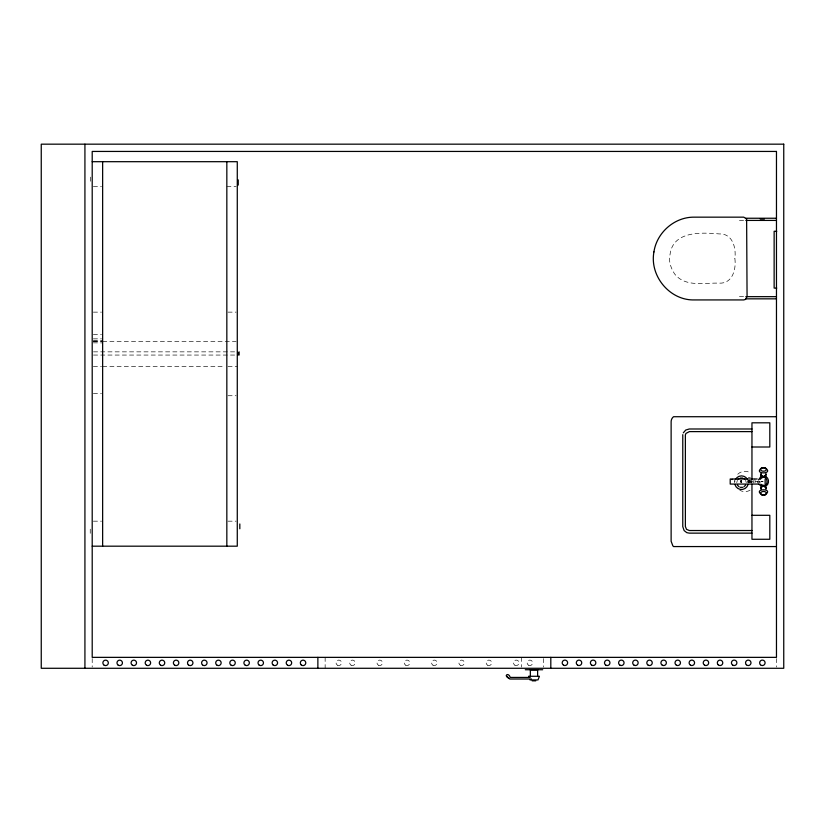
<?xml version="1.0" encoding="UTF-8"?>
<svg xmlns="http://www.w3.org/2000/svg" width="825" height="825" viewBox="0 0 825 825"><rect width="100%" height="100%" fill="white"/><g stroke="black" fill="none" stroke-linecap="round" stroke-linejoin="round"><path stroke-width="0.62" stroke-dasharray="4.12 3.09" d="M748.162 482.976L748.203 480.903L751.266 480.996L751.224 482.027M748.182 482.707L748.213 480.923M751.214 483.048L751.245 481.903L748.192 481.841M748.368 481.635L748.368 480.707L751.42 480.769L751.389 482.749M748.327 477.582L750.42 477.262M736.735 482.687L737.375 480.294M93.369 186.697L101.485 186.697M226.834 186.697L236.115 186.697M739.447 220.419L744.552 220.419M739.447 296.66L744.552 296.66M93.369 312.139L101.485 312.139M227.999 312.139L236.115 312.139M93.369 334.486L101.485 334.486M93.369 338.848L101.485 338.848M93.369 340.88L102.64 340.88M93.369 341.045L102.64 341.045M93.369 341.426L101.485 341.426M102.64 341.426L236.115 341.426M93.369 342.839L102.64 342.901M93.493 351.852L236.548 351.852M93.493 355.059L236.548 355.059M93.369 366.444L101.485 366.444M102.64 366.444L224.276 366.444M227.999 366.444L237.28 366.444M93.369 393.669L101.485 393.669M227.999 395.732L236.115 395.732M761.166 481.614L763.104 481.614L760.227 481.542M93.369 521.173L101.485 521.173M227.999 521.173L236.115 521.173M748.285 481.274L758.113 481.491M751.4 481.676L748.347 481.614L748.337 482.677A6.806 6.806 0 0 0 748.069 480.913M748.327 482.501L751.379 482.573M745.625 480.294L746.264 482.687M760.021 482.986L759.794 481.192M757.484 482.986L757.257 481.192M759.681 481.377L759.815 482.429M758.319 481.346L758.495 482.759M776.469 658.577L776.469 667.064M753.38 480.552L753.38 483.068M751.957 480.418L751.957 483.089M543.531 658.577L543.531 667.064M521.689 657.36L521.689 667.064M325.143 657.36L325.143 668.281M92.204 658.577L92.204 667.064M90.637 177.117L90.637 183.944M90.245 529.186L90.245 534.796M741.788 482.274A3.259 3.259 0 0 1 741.788 480.593M748.069 480.583A3.259 3.259 0 0 1 748.069 482.274M741.592 482.254A3.259 3.259 0 0 1 741.592 480.562M747.883 480.562A3.259 3.259 0 0 1 747.883 482.243M748.564 480.459A3.754 3.754 0 0 1 748.564 482.408M741.293 482.408A3.754 3.754 0 0 1 741.293 480.459M754.751 478.799A10.178 10.178 0 0 1 754.751 484.069M750.018 490.246A10.178 10.178 0 0 1 739.839 490.246M734.755 481.429A10.178 10.178 0 0 1 735.106 478.799M737.736 474.241A10.178 10.178 0 0 1 750.018 472.622M734.693 482.687A6.806 6.806 0 0 1 734.92 480.913M734.869 258.545C736.302 269.146 732.579 283.759 719.328 283.15C704.447 282.573 685.327 287.574 674.592 273.9C670.942 268.259 668.353 261.205 670.044 254.471C673.025 230.67 701.642 232.444 719.328 233.929C732.579 233.32 736.302 247.933 734.869 258.545M351.079 665.187A2.733 2.733 0 0 0 355.173 662.826A2.733 2.733 0 0 0 351.079 660.454A2.733 2.733 0 0 0 351.079 665.187M378.376 665.187A2.733 2.733 0 0 0 382.47 662.826A2.733 2.733 0 0 0 378.376 660.454A2.733 2.733 0 0 0 378.376 665.187M405.673 665.187A2.733 2.733 0 0 0 409.767 662.826A2.733 2.733 0 0 0 405.673 660.454A2.733 2.733 0 0 0 405.673 665.187M432.97 665.187A2.733 2.733 0 0 0 437.064 662.826A2.733 2.733 0 0 0 432.97 660.454A2.733 2.733 0 0 0 432.97 665.187M460.267 665.187A2.733 2.733 0 0 0 464.362 662.826A2.733 2.733 0 0 0 460.267 660.454A2.733 2.733 0 0 0 460.267 665.187M487.565 665.187A2.733 2.733 0 0 0 491.659 662.826A2.733 2.733 0 0 0 487.565 660.454A2.733 2.733 0 0 0 487.565 665.187M514.862 665.187A2.733 2.733 0 0 0 518.966 662.826A2.733 2.733 0 0 0 514.862 660.454A2.733 2.733 0 0 0 514.862 665.187M528.516 665.187A2.733 2.733 0 0 0 532.61 662.826A2.733 2.733 0 0 0 528.516 660.454A2.733 2.733 0 0 0 528.516 665.187M337.435 665.187A2.733 2.733 0 0 0 341.529 662.826A2.733 2.733 0 0 0 337.435 660.454A2.733 2.733 0 0 0 337.435 665.187M740.912 480.356A4.073 4.073 0 0 0 740.912 482.47A4.073 4.073 0 0 1 740.974 480.367M748.77 482.47A4.073 4.073 0 0 0 748.77 480.356A4.073 4.073 0 0 1 748.832 482.47"/><path stroke-width="1.24" d="M530.341 676.283L530.341 669.921L537.601 669.921M537.622 676.283L537.622 669.921M682.78 434.651L682.77 526.597L684.121 530.578L686.782 532.641L689.277 533.136L751.957 533.136M761.042 474.097L761.042 475.025M761.042 487.657L761.042 488.586M766.033 474.561L764.146 476.303M758.495 479.944L760.877 476.633M683.306 432.847L685.73 430.042L689.277 428.99L751.957 428.99M760.98 473.602C758.99 477.52 768.137 477.386 765.951 473.529M766.002 489.081C767.993 485.162 758.845 485.286 761.032 489.142M760.196 479.356C767.848 470.879 770.303 490.318 760.794 484.244M745.625 485.079L743.882 486.843M765.528 494.608C769.178 490.328 757.649 490.524 761.527 494.67M761.289 487.224L762.836 486.379M765.992 486.069C769.343 484.058 769.343 478.644 765.992 476.633M738.127 479.294L739.118 478.541M761.692 476.365C759.072 477.469 767.92 477.427 765.291 476.407M765.291 486.276C767.714 485.162 760.268 485.471 761.289 486.049M762.032 467.744C751.75 474.746 775.459 474.437 764.857 467.713M764.95 494.928C775.232 487.936 751.523 488.245 762.125 494.969M765.559 494.68L761.537 494.732M760.217 219.017L764.404 219.017M740.262 478.057L742.727 478.057M742.727 487.317L740.262 487.317M762.393 467.703L764.476 467.682M764.589 494.969L762.506 495M732.064 479.449L732.548 479.438M92.204 161.69L237.28 161.69L237.28 546.181L92.204 546.181M745.831 218.243L776.469 218.243M745.831 220.419L776.469 220.419M776.748 231.278L774.139 231.278L774.139 288.09L776.748 288.09M745.831 296.66L776.469 296.66M745.831 298.836L776.469 298.836M775.84 416.718L673.54 416.718A6.528 6.528 0 0 0 671.127 421.792L671.127 541.262L672.86 545.861L673.582 546.562L775.84 546.562M751.957 431.609L689.37 431.609L685.946 433.434L685.369 434.93L685.369 526.515L686.513 529.372L689.36 530.527L751.957 530.527M751.957 447.006L769.808 447.006L769.808 422.812L751.957 422.812L751.957 479.222M757.195 478.995L730.208 478.995L730.208 484.069L758.856 484.069M751.957 515.305L769.808 515.305L769.808 539.272L751.957 539.272L751.957 484.275M525.278 669.735L542.675 669.735M528.536 676.283L539.426 676.283L538.003 679.924L529.959 679.924M530.248 677.428L510.293 677.428C508.468 671.787 503.126 675.654 509.087 678.459A1.898 1.898 0 0 0 510.427 679.016L531.496 679.016M532.166 680.831L535.786 680.831M765.445 467.94L761.423 467.992C757.824 472.385 769.302 472.158 765.456 468.012M762.836 476.303L761.289 475.458M764.146 486.379L766.033 488.122M743.882 478.541L744.872 479.294M739.118 486.843L737.375 485.079M760.877 486.069L759 484.069M506.375 675.757L509.169 678.542M765.136 478.995L765.136 484.069M550.811 657.36L550.811 668.281M317.873 657.36L317.873 668.281M239.817 523.968L239.817 528.784M239.126 351.852L239.126 355.059M238.25 179.871L238.25 185.089M238.054 352.316L238.054 355.132M226.834 161.69L226.834 546.181M102.64 161.69L102.64 546.181M84.923 144.169L84.923 668.281M748.069 484.461A6.806 6.806 0 0 1 734.92 484.461M735.611 479.273A6.806 6.806 0 0 1 747.388 479.273M653.936 251.914C649.419 275.849 669.653 300.506 694.176 299.929L743.758 299.929L745.522 299.403L747.068 296.567L746.625 218.965L743.758 217.161L694.176 217.161C674.551 216.913 656.741 232.588 653.936 251.914M783.75 144.169L41.25 144.169L41.25 668.281L783.75 668.281L783.75 144.169M776.469 151.439L92.204 151.439L92.204 657.36L776.469 657.36L776.469 151.439M563.547 665.187A2.733 2.733 0 0 0 567.641 662.826A2.733 2.733 0 0 0 563.547 660.454A2.733 2.733 0 0 0 563.547 665.187M577.655 665.187A2.733 2.733 0 0 0 581.749 662.826A2.733 2.733 0 0 0 577.655 660.454A2.733 2.733 0 0 0 577.655 665.187M591.752 665.187A2.733 2.733 0 0 0 595.846 662.826A2.733 2.733 0 0 0 591.752 660.454A2.733 2.733 0 0 0 591.752 665.187M605.859 665.187A2.733 2.733 0 0 0 609.953 662.826A2.733 2.733 0 0 0 605.859 660.454A2.733 2.733 0 0 0 605.859 665.187M619.967 665.187A2.733 2.733 0 0 0 624.061 662.826A2.733 2.733 0 0 0 619.967 660.454A2.733 2.733 0 0 0 619.967 665.187M634.064 665.187A2.733 2.733 0 0 0 638.158 662.826A2.733 2.733 0 0 0 634.064 660.454A2.733 2.733 0 0 0 634.064 665.187M648.172 665.187A2.733 2.733 0 0 0 652.266 662.826A2.733 2.733 0 0 0 648.172 660.454A2.733 2.733 0 0 0 648.172 665.187M662.279 665.187A2.733 2.733 0 0 0 666.373 662.826A2.733 2.733 0 0 0 662.279 660.454A2.733 2.733 0 0 0 662.279 665.187M676.376 665.187A2.733 2.733 0 0 0 680.47 662.826A2.733 2.733 0 0 0 676.376 660.454A2.733 2.733 0 0 0 676.376 665.187M690.484 665.187A2.733 2.733 0 0 0 694.578 662.826A2.733 2.733 0 0 0 690.484 660.454A2.733 2.733 0 0 0 690.484 665.187M704.591 665.187A2.733 2.733 0 0 0 708.685 662.826A2.733 2.733 0 0 0 704.591 660.454A2.733 2.733 0 0 0 704.591 665.187M718.121 664.754A2.733 2.733 0 0 0 722.69 663.527A2.733 2.733 0 0 0 719.348 660.186A2.733 2.733 0 0 0 718.121 664.754M732.796 665.187A2.733 2.733 0 0 0 736.89 662.826A2.733 2.733 0 0 0 732.796 660.454A2.733 2.733 0 0 0 732.796 665.187M746.336 664.754A2.733 2.733 0 0 0 750.905 663.527A2.733 2.733 0 0 0 747.553 660.186A2.733 2.733 0 0 0 746.336 664.754M760.433 664.754A2.733 2.733 0 0 0 765.002 663.527A2.733 2.733 0 0 0 761.661 660.186A2.733 2.733 0 0 0 760.433 664.754M103.672 664.806A2.733 2.733 0 0 0 108.24 663.578A2.733 2.733 0 0 0 104.899 660.237A2.733 2.733 0 0 0 103.672 664.806M117.779 664.806A2.733 2.733 0 0 0 122.347 663.578A2.733 2.733 0 0 0 118.996 660.237A2.733 2.733 0 0 0 117.779 664.806M132.443 665.239A2.733 2.733 0 0 0 136.537 662.867A2.733 2.733 0 0 0 132.443 660.505A2.733 2.733 0 0 0 132.443 665.239M146.551 665.239A2.733 2.733 0 0 0 150.645 662.867A2.733 2.733 0 0 0 146.551 660.505A2.733 2.733 0 0 0 146.551 665.239M160.658 665.239A2.733 2.733 0 0 0 164.752 662.867A2.733 2.733 0 0 0 160.658 660.505A2.733 2.733 0 0 0 160.658 665.239M174.756 665.239A2.733 2.733 0 0 0 178.85 662.867A2.733 2.733 0 0 0 174.756 660.505A2.733 2.733 0 0 0 174.756 665.239M188.296 664.806A2.733 2.733 0 0 0 192.864 663.578A2.733 2.733 0 0 0 189.523 660.237A2.733 2.733 0 0 0 188.296 664.806M202.403 664.806A2.733 2.733 0 0 0 206.972 663.578A2.733 2.733 0 0 0 203.62 660.237A2.733 2.733 0 0 0 202.403 664.806M217.068 665.239A2.733 2.733 0 0 0 221.162 662.867A2.733 2.733 0 0 0 217.068 660.505A2.733 2.733 0 0 0 217.068 665.239M231.175 665.239A2.733 2.733 0 0 0 235.269 662.867A2.733 2.733 0 0 0 231.175 660.505A2.733 2.733 0 0 0 231.175 665.239M245.273 665.239A2.733 2.733 0 0 0 249.367 662.867A2.733 2.733 0 0 0 245.273 660.505A2.733 2.733 0 0 0 245.273 665.239M258.813 664.806A2.733 2.733 0 0 0 263.381 663.578A2.733 2.733 0 0 0 260.04 660.237A2.733 2.733 0 0 0 258.813 664.806M272.92 664.806A2.733 2.733 0 0 0 277.489 663.578A2.733 2.733 0 0 0 274.147 660.237A2.733 2.733 0 0 0 272.92 664.806M287.585 665.239A2.733 2.733 0 0 0 291.679 662.867A2.733 2.733 0 0 0 287.585 660.505A2.733 2.733 0 0 0 287.585 665.239M301.125 664.806A2.733 2.733 0 0 0 305.693 663.578A2.733 2.733 0 0 0 302.352 660.237A2.733 2.733 0 0 0 301.125 664.806"/></g></svg>
